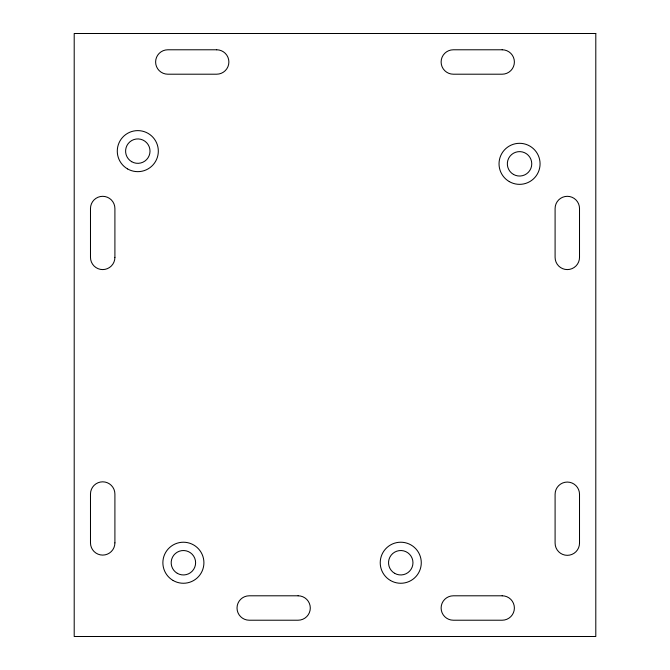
<?xml version="1.0" encoding="UTF-8"?>
<svg xmlns="http://www.w3.org/2000/svg" width="670" height="670" viewBox="0 0 670 670"><rect width="100%" height="100%" fill="white"/><g stroke="black" fill="none" stroke-linecap="round" stroke-linejoin="round"><path stroke-width="1" d="M595.798 33.5L74.203 33.5L74.203 636.5L595.798 636.5L595.798 33.5M216.67 49.781L167.827 49.781A12.211 12.211 0 0 0 155.616 61.992A12.211 12.211 0 0 0 167.827 74.203L216.67 74.203A12.211 12.211 0 0 0 228.88 61.992A12.211 12.211 0 0 0 216.67 49.781M502.173 49.781L453.33 49.781A12.211 12.211 0 0 0 441.12 61.992A12.211 12.211 0 0 0 453.33 74.203L502.173 74.203A12.211 12.211 0 0 0 514.384 61.992A12.211 12.211 0 0 0 502.173 49.781M298.083 595.798L249.232 595.798A12.211 12.211 0 0 0 237.021 608.008A12.211 12.211 0 0 0 249.232 620.219L298.083 620.219A12.211 12.211 0 0 0 310.294 608.008A12.211 12.211 0 0 0 298.083 595.798M502.173 595.798L453.33 595.798A12.211 12.211 0 0 0 441.12 608.008A12.211 12.211 0 0 0 453.33 620.219L502.173 620.219A12.211 12.211 0 0 0 514.384 608.008A12.211 12.211 0 0 0 502.173 595.798M579.517 257.372L579.517 208.529A12.211 12.211 0 0 0 567.306 196.318A12.211 12.211 0 0 0 555.095 208.529L555.095 257.372A12.211 12.211 0 0 0 567.306 269.583A12.211 12.211 0 0 0 579.517 257.372M579.517 543.119L579.517 494.276A12.211 12.211 0 0 0 567.306 482.065A12.211 12.211 0 0 0 555.095 494.276L555.095 543.119A12.211 12.211 0 0 0 567.306 555.33A12.211 12.211 0 0 0 579.517 543.119M114.905 257.372L114.905 208.529A12.211 12.211 0 0 0 102.694 196.318A12.211 12.211 0 0 0 90.484 208.529L90.484 257.372A12.211 12.211 0 0 0 102.694 269.583A12.211 12.211 0 0 0 114.905 257.372M114.905 542.876L114.905 494.033A12.211 12.211 0 0 0 102.694 481.822A12.211 12.211 0 0 0 90.484 494.033L90.484 542.876A12.211 12.211 0 0 0 102.694 555.095A12.211 12.211 0 0 0 114.905 542.876M509.292 181.603A20.519 20.519 0 0 0 540.07 163.832A20.519 20.519 0 0 0 509.292 146.06A20.519 20.519 0 0 0 509.292 181.603M127.543 168.907A20.519 20.519 0 0 0 158.321 151.135A20.519 20.519 0 0 0 127.543 133.364A20.519 20.519 0 0 0 127.543 168.907M173.136 580.513A20.519 20.519 0 0 0 203.915 562.741A20.519 20.519 0 0 0 173.136 544.97A20.519 20.519 0 0 0 173.136 580.513M390.493 580.513A20.519 20.519 0 0 0 421.279 562.741A20.519 20.519 0 0 0 390.493 544.97A20.519 20.519 0 0 0 390.493 580.513M131.697 161.705A12.211 12.211 0 0 0 150.013 151.135A12.211 12.211 0 0 0 131.697 140.558A12.211 12.211 0 0 0 131.697 161.705M513.446 174.409A12.211 12.211 0 0 0 531.762 163.832A12.211 12.211 0 0 0 513.446 153.254A12.211 12.211 0 0 0 513.446 174.409M177.29 573.319A12.211 12.211 0 0 0 195.607 562.741A12.211 12.211 0 0 0 177.29 552.164A12.211 12.211 0 0 0 177.29 573.319M394.647 573.319A12.211 12.211 0 0 0 412.963 562.741A12.211 12.211 0 0 0 394.647 552.164A12.211 12.211 0 0 0 394.647 573.319"/></g></svg>
